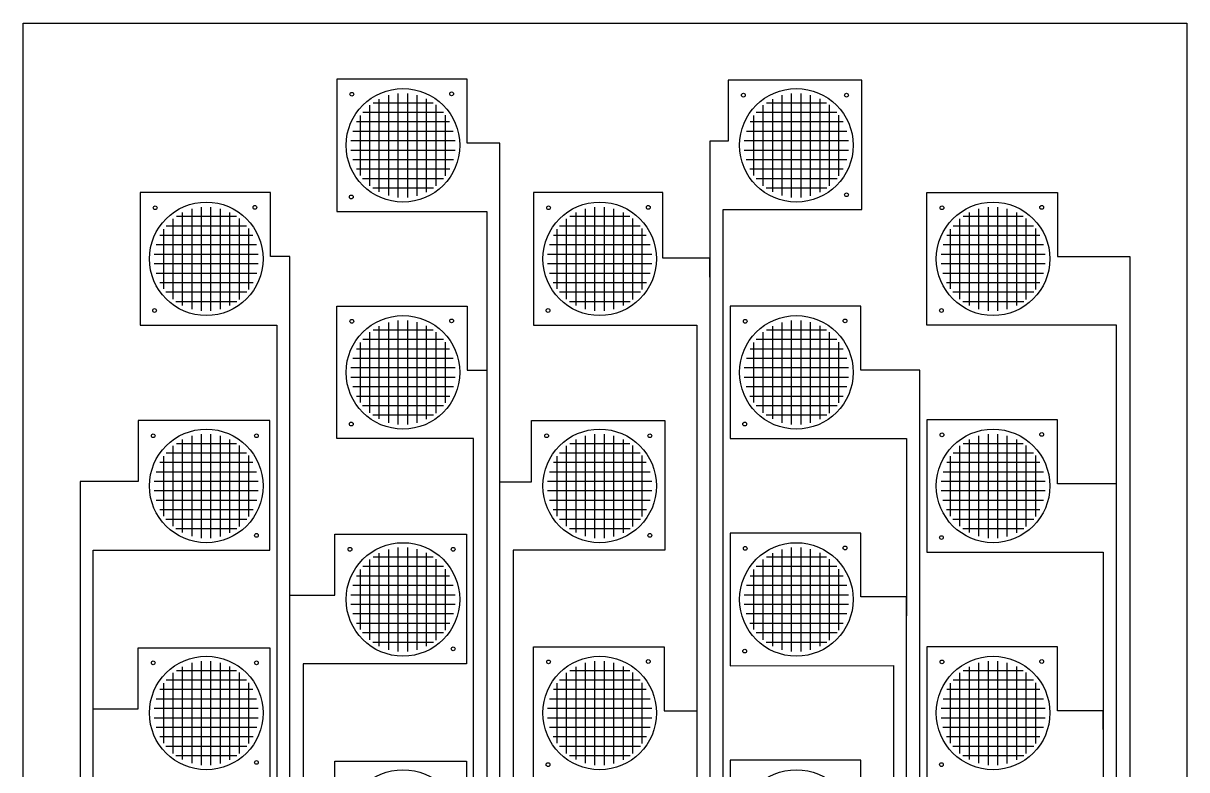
# Model space of a CAD drawing. Header units: inches. Extents: x 30.9 to 70.9, y 33.3 to 103.3.
# Drawn here: x 59.1 to 65.24, y 85.4 to 89.35 of the extents above; entities that cross this region are included whole.
import ezdxf

# ---------------------------------------------------------------- set-up
doc = ezdxf.new("R2010")
doc.units = ezdxf.units.IN
doc.header["$MEASUREMENT"] = 0
for name, color, linetype in [('Foil', 5, 'Continuous'), ('Hole', 1, 'Continuous'), ('Outline', 93, 'Continuous'), ('Raster', 2, 'Continuous')]:
    doc.layers.add(name, color=color, linetype=linetype)

msp = doc.modelspace()

# ---------------------------------------------------------------- linework, layer by layer
at = {"layer": 'Foil'}
for p, q in [((61.4439, 89.0509), (60.7539, 89.0509)), ((60.7539, 89.0509), (60.7539, 88.3506)), ((61.4439, 88.7126), (61.4439, 89.0509)), ((63.5274, 89.0459), (62.8224, 89.0459)), ((62.8224, 89.0459), (62.8224, 88.7229)), ((63.5274, 88.3609), (63.5274, 89.0459)), ((61.6164, 88.7126), (61.4439, 88.7126)), ((61.6164, 86.7019), (61.6164, 88.7126)), ((62.8224, 88.7229), (62.7256, 88.7229)), ((62.7256, 88.7229), (62.7256, 81.9309)), ((60.4047, 88.4509), (59.7147, 88.4509)), ((59.7147, 88.4509), (59.7147, 87.7508)), ((60.4047, 88.1128), (60.4047, 88.4509)), ((62.4768, 88.4509), (61.7931, 88.4509)), ((61.7931, 88.4509), (61.7931, 87.7506)), ((62.4768, 88.1049), (62.4768, 88.4509)), ((63.8716, 87.7506), (63.8716, 88.4509)), ((63.8716, 88.4509), (64.5616, 88.4509)), ((64.5616, 88.4509), (64.5616, 88.1126)), ((60.7539, 88.3506), (61.5464, 88.3506)), ((61.5464, 88.3506), (61.5464, 87.4128)), ((62.7956, 81.9309), (62.7956, 88.3609)), ((62.7956, 88.3609), (63.5274, 88.3609)), ((60.5071, 88.1128), (60.4047, 88.1128)), ((60.5071, 86.323), (60.5071, 88.1128)), ((62.7247, 88.1049), (62.4768, 88.1049)), ((62.7247, 88.0049), (62.7247, 88.1049)), ((64.5616, 88.1126), (64.9447, 88.1126)), ((64.9447, 88.1126), (64.9447, 81.5809)), ((60.7539, 87.1508), (60.7539, 87.8509)), ((60.7539, 87.8509), (61.4439, 87.8509)), ((61.4439, 87.8509), (61.4439, 87.5128)), ((63.5224, 87.8509), (62.8324, 87.8509)), ((62.8324, 87.8509), (62.8324, 87.1506)), ((63.5224, 87.5126), (63.5224, 87.8509)), ((59.7147, 87.7508), (60.4371, 87.7508)), ((60.4371, 87.7508), (60.4371, 82.346)), ((61.7931, 87.7506), (62.6556, 87.7506)), ((62.6556, 87.7506), (62.6556, 85.6126)), ((64.8739, 87.7506), (63.8716, 87.7506)), ((64.8739, 86.8126), (64.8739, 87.7506)), ((61.4439, 87.5128), (61.5464, 87.5128)), ((61.5464, 87.5128), (61.5464, 81.9309)), ((63.8347, 87.5126), (63.5224, 87.5126)), ((63.8347, 82.3459), (63.8347, 87.5126)), ((60.4007, 87.2464), (59.7047, 87.2459)), ((59.7047, 87.2459), (59.7047, 86.9234)), ((60.4007, 86.5614), (60.4007, 87.2464)), ((61.7831, 86.9229), (61.7831, 87.2459)), ((61.7831, 87.2459), (62.4881, 87.2459)), ((62.4881, 87.2459), (62.4881, 86.5609)), ((64.5616, 87.2509), (63.8716, 87.2509)), ((63.8716, 87.2509), (63.8716, 86.5506)), ((64.5616, 86.9126), (64.5616, 87.2509)), ((61.4764, 87.1508), (60.7539, 87.1508)), ((61.4764, 81.9309), (61.4764, 87.1508)), ((62.8324, 87.1506), (63.7647, 87.1506)), ((63.7647, 87.1506), (63.7646, 86.2136)), ((59.7047, 86.9234), (59.3979, 86.9234)), ((59.3979, 86.9234), (59.3979, 81.4097)), ((61.6164, 81.9309), (61.6164, 86.9229)), ((61.6164, 86.9229), (61.7831, 86.9229)), ((64.8739, 86.9126), (64.5616, 86.9126)), ((64.8739, 81.7085), (64.8739, 86.9126)), ((61.6164, 86.6019), (61.6164, 86.7019)), ((61.6164, 86.6979), (61.6164, 86.7019)), ((60.7439, 86.6459), (61.4395, 86.646)), ((60.7439, 86.323), (60.7439, 86.6459)), ((61.4395, 86.646), (61.4395, 85.961)), ((63.5224, 86.6509), (62.8324, 86.6509)), ((62.8324, 86.6509), (62.8324, 85.9506)), ((63.5224, 86.3139), (63.5224, 86.6509)), ((59.4679, 81.5063), (59.4679, 86.5614)), ((59.4679, 86.5614), (60.4007, 86.5614)), ((62.4881, 86.5609), (61.6864, 86.5609)), ((61.6864, 86.5609), (61.6864, 81.9309)), ((63.8716, 86.5506), (64.8039, 86.5506)), ((64.8039, 86.5506), (64.8039, 81.7837)), ((60.5071, 81.9309), (60.5071, 86.323)), ((60.5071, 86.323), (60.7439, 86.323)), ((60.5071, 86.223), (60.5071, 86.323)), ((63.7646, 86.3139), (63.5224, 86.3139)), ((63.7647, 81.9076), (63.7646, 86.3139)), ((59.7047, 85.7229), (59.7047, 86.0459)), ((59.7047, 86.0459), (60.4003, 86.0459)), ((60.4003, 86.0459), (60.4003, 85.3609)), ((61.7931, 85.3506), (61.7931, 86.0509)), ((61.7931, 86.0509), (62.4831, 86.0509)), ((62.4831, 86.0509), (62.4831, 85.7126)), ((64.5616, 86.0509), (63.8716, 86.0509)), ((63.8716, 86.0509), (63.8716, 85.3508)), ((64.5616, 85.7128), (64.5616, 86.0509)), ((61.4395, 85.961), (60.5771, 85.961)), ((60.5771, 85.961), (60.5771, 81.9309)), ((62.8324, 85.9506), (63.6947, 85.9519)), ((63.6947, 85.9519), (63.6947, 81.9037)), ((59.4679, 85.6229), (59.4679, 85.7229)), ((59.4679, 85.7229), (59.7047, 85.7229)), ((62.4831, 85.7126), (62.6556, 85.7126)), ((62.6556, 85.7126), (62.6556, 81.9309)), ((64.8039, 85.7128), (64.5616, 85.7128)), ((64.8039, 85.6128), (64.8039, 85.7128)), ((60.7439, 85.1229), (60.7439, 85.4459)), ((60.7439, 85.4459), (61.4396, 85.4459)), ((61.4396, 85.4459), (61.4396, 84.7609)), ((63.5224, 85.4509), (62.8324, 85.4509)), ((62.8324, 85.4509), (62.8324, 84.7506)), ((63.5224, 85.1126), (63.5224, 85.4509))]:
    msp.add_line(p, q, dxfattribs=at)
for centre in [(60.8339, 88.9709), (61.3609, 88.973), (62.9024, 88.9659), (63.4474, 88.9659), (60.831, 88.428), (63.4474, 88.4397), (59.7946, 88.3709), (60.3217, 88.373), (61.8731, 88.3709), (62.4001, 88.373), (63.9516, 88.3709), (64.4786, 88.373), (59.7917, 87.828), (61.8702, 87.828), (63.9486, 87.828), (60.8339, 87.7709), (61.3609, 87.773), (62.9123, 87.7709), (63.4394, 87.773), (60.831, 87.228), (62.9094, 87.228), (59.7847, 87.1659), (60.3297, 87.1659), (61.8631, 87.1659), (62.4081, 87.1659), (63.9516, 87.1709), (64.4786, 87.173), (60.3297, 86.6397), (62.4081, 86.6397), (63.9486, 86.628), (60.8239, 86.5659), (61.3689, 86.5659), (62.9123, 86.5709), (63.4394, 86.573), (61.3689, 86.0397), (62.9094, 86.028), (59.7847, 85.9659), (60.3297, 85.9659), (61.8731, 85.9709), (62.4001, 85.973), (63.9516, 85.9709), (64.4786, 85.973), (60.3297, 85.4397), (61.8702, 85.428), (63.9486, 85.428)]:
    msp.add_circle(centre, 0.00995, dxfattribs=at)
at = {"layer": 'Hole'}
for centre in [(61.1039, 88.7009), (63.1824, 88.7009), (60.0647, 88.1009), (62.1432, 88.1009), (64.2217, 88.1009), (61.1039, 87.5009), (63.1824, 87.5009), (60.0647, 86.9009), (62.1432, 86.9009), (64.2217, 86.9009), (61.1039, 86.3009), (63.1824, 86.3009), (60.0647, 85.7009), (62.1432, 85.7009), (64.2217, 85.7009), (61.1039, 85.1009), (63.1824, 85.1009)]:
    msp.add_circle(centre, 0.3, dxfattribs=at)
at = {"layer": 'Outline'}
for p, q in [((59.0979, 86.9234), (59.0979, 89.3459)), ((59.0979, 89.3459), (65.2447, 89.3459)), ((65.2447, 89.3459), (65.2447, 81.5809)), ((59.0979, 81.4097), (59.0979, 86.9234))]:
    msp.add_line(p, q, dxfattribs=at)
at = {"layer": 'Raster'}
for p, q in [((60.9789, 88.7001), (60.9789, 88.9456)), ((61.0289, 88.7001), (61.0289, 88.9653)), ((61.0789, 88.7001), (61.0789, 88.9747)), ((61.1289, 88.7001), (61.1289, 88.9749)), ((61.1789, 88.7001), (61.1789, 88.9658)), ((61.2289, 88.7001), (61.2289, 88.9464)), ((63.0574, 88.7001), (63.0574, 88.9456)), ((63.1074, 88.7001), (63.1074, 88.9653)), ((63.1574, 88.7001), (63.1574, 88.9747)), ((63.2074, 88.7001), (63.2074, 88.9749)), ((63.2574, 88.7001), (63.2574, 88.9658)), ((63.3074, 88.7001), (63.3074, 88.9464)), ((60.9289, 88.7001), (60.9289, 88.9126)), ((60.9464, 88.9259), (61.1048, 88.9259)), ((61.1048, 88.9259), (61.2632, 88.9259)), ((61.2789, 88.7001), (61.2789, 88.914)), ((63.0074, 88.7001), (63.0074, 88.9126)), ((63.0249, 88.9259), (63.1833, 88.9259)), ((63.1833, 88.9259), (63.3417, 88.9259)), ((63.3574, 88.7001), (63.3574, 88.914)), ((60.8593, 88.8259), (61.1048, 88.8259)), ((60.8789, 88.7001), (60.8789, 88.8585)), ((60.8922, 88.8759), (61.1048, 88.8759)), ((61.1048, 88.8759), (61.3173, 88.8759)), ((61.1048, 88.8259), (61.3502, 88.8259)), ((61.3289, 88.7001), (61.3289, 88.8609)), ((62.9378, 88.8259), (63.1833, 88.8259)), ((62.9574, 88.7001), (62.9574, 88.8585)), ((62.9707, 88.8759), (63.1833, 88.8759)), ((63.1833, 88.8759), (63.3958, 88.8759)), ((63.1833, 88.8259), (63.4287, 88.8259)), ((63.4074, 88.7001), (63.4074, 88.8609)), ((60.8396, 88.7759), (61.1048, 88.7759)), ((61.1048, 88.7759), (61.37, 88.7759)), ((62.9181, 88.7759), (63.1833, 88.7759)), ((63.1833, 88.7759), (63.4485, 88.7759)), ((60.8289, 88.7259), (61.1048, 88.7259)), ((60.8789, 88.5417), (60.8789, 88.7001)), ((60.9289, 88.4875), (60.9289, 88.7001)), ((60.9789, 88.4546), (60.9789, 88.7001)), ((61.0289, 88.4349), (61.0289, 88.7001)), ((61.0789, 88.4254), (61.0789, 88.7001)), ((61.1048, 88.7259), (61.3789, 88.7259)), ((61.1289, 88.4253), (61.1289, 88.7001)), ((61.1789, 88.4344), (61.1789, 88.7001)), ((61.2289, 88.4537), (61.2289, 88.7001)), ((61.2789, 88.4861), (61.2789, 88.7001)), ((61.3289, 88.5393), (61.3289, 88.7001)), ((62.9074, 88.7259), (63.1833, 88.7259)), ((62.9574, 88.5417), (62.9574, 88.7001)), ((63.0074, 88.4875), (63.0074, 88.7001)), ((63.0574, 88.4546), (63.0574, 88.7001)), ((63.1074, 88.4349), (63.1074, 88.7001)), ((63.1574, 88.4254), (63.1574, 88.7001)), ((63.1833, 88.7259), (63.4574, 88.7259)), ((63.2074, 88.4253), (63.2074, 88.7001)), ((63.2574, 88.4344), (63.2574, 88.7001)), ((63.3074, 88.4537), (63.3074, 88.7001)), ((63.3574, 88.4861), (63.3574, 88.7001)), ((63.4074, 88.5393), (63.4074, 88.7001)), ((60.8289, 88.6759), (61.1048, 88.6759)), ((61.1048, 88.6759), (61.3789, 88.6759)), ((62.9074, 88.6759), (63.1833, 88.6759)), ((63.1833, 88.6759), (63.4574, 88.6759)), ((60.8391, 88.6259), (61.1048, 88.6259)), ((60.8584, 88.5759), (61.1048, 88.5759)), ((61.1048, 88.6259), (61.3705, 88.6259)), ((61.1048, 88.5759), (61.3511, 88.5759)), ((62.9176, 88.6259), (63.1833, 88.6259)), ((62.9369, 88.5759), (63.1833, 88.5759)), ((63.1833, 88.6259), (63.449, 88.6259)), ((63.1833, 88.5759), (63.4296, 88.5759)), ((60.8908, 88.5259), (61.1048, 88.5259)), ((61.1048, 88.5259), (61.3187, 88.5259)), ((62.9693, 88.5259), (63.1833, 88.5259)), ((63.1833, 88.5259), (63.3972, 88.5259)), ((60.944, 88.4759), (61.1048, 88.4759)), ((61.1048, 88.4759), (61.2656, 88.4759)), ((63.0225, 88.4759), (63.1833, 88.4759)), ((63.1833, 88.4759), (63.3441, 88.4759)), ((59.9397, 88.1001), (59.9397, 88.3456)), ((59.9897, 88.1001), (59.9897, 88.3653)), ((60.0397, 88.1001), (60.0397, 88.3747)), ((60.0897, 88.1001), (60.0897, 88.3749)), ((60.1397, 88.1001), (60.1397, 88.3658)), ((60.1897, 88.1001), (60.1897, 88.3464)), ((62.0182, 88.1001), (62.0182, 88.3456)), ((62.0682, 88.1001), (62.0682, 88.3653)), ((62.1182, 88.1001), (62.1182, 88.3747)), ((62.1682, 88.1001), (62.1682, 88.3749)), ((62.2182, 88.1001), (62.2182, 88.3658)), ((62.2682, 88.1001), (62.2682, 88.3464)), ((64.0967, 88.1001), (64.0967, 88.3456)), ((64.1467, 88.1001), (64.1467, 88.3653)), ((64.1967, 88.1001), (64.1967, 88.3747)), ((64.2467, 88.1001), (64.2467, 88.3749)), ((64.2967, 88.1001), (64.2967, 88.3658)), ((64.3467, 88.1001), (64.3467, 88.3464)), ((59.853, 88.2759), (60.0655, 88.2759)), ((59.8897, 88.1001), (59.8897, 88.3126)), ((59.9072, 88.3259), (60.0655, 88.3259)), ((60.0655, 88.3259), (60.2239, 88.3259)), ((60.0655, 88.2759), (60.2781, 88.2759)), ((60.2397, 88.1001), (60.2397, 88.314)), ((61.9315, 88.2759), (62.144, 88.2759)), ((61.9682, 88.1001), (61.9682, 88.3126)), ((61.9857, 88.3259), (62.144, 88.3259)), ((62.144, 88.3259), (62.3024, 88.3259)), ((62.144, 88.2759), (62.3566, 88.2759)), ((62.3182, 88.1001), (62.3182, 88.314)), ((64.01, 88.2759), (64.2225, 88.2759)), ((64.0467, 88.1001), (64.0467, 88.3126)), ((64.0642, 88.3259), (64.2225, 88.3259)), ((64.2225, 88.3259), (64.3809, 88.3259)), ((64.2225, 88.2759), (64.4351, 88.2759)), ((64.3967, 88.1001), (64.3967, 88.314)), ((59.8201, 88.2259), (60.0655, 88.2259)), ((59.8397, 88.1001), (59.8397, 88.2585)), ((60.0655, 88.2259), (60.311, 88.2259)), ((60.2897, 88.1001), (60.2897, 88.2609)), ((61.8986, 88.2259), (62.144, 88.2259)), ((61.9182, 88.1001), (61.9182, 88.2585)), ((62.144, 88.2259), (62.3895, 88.2259)), ((62.3682, 88.1001), (62.3682, 88.2609)), ((63.9771, 88.2259), (64.2225, 88.2259)), ((63.9967, 88.1001), (63.9967, 88.2585)), ((64.2225, 88.2259), (64.468, 88.2259)), ((64.4467, 88.1001), (64.4467, 88.2609)), ((59.8003, 88.1759), (60.0655, 88.1759)), ((60.0655, 88.1759), (60.3308, 88.1759)), ((61.8788, 88.1759), (62.144, 88.1759)), ((62.144, 88.1759), (62.4093, 88.1759)), ((63.9573, 88.1759), (64.2225, 88.1759)), ((64.2225, 88.1759), (64.4878, 88.1759)), ((59.7897, 88.1259), (60.0655, 88.1259)), ((59.8397, 87.9417), (59.8397, 88.1001)), ((59.8897, 87.8875), (59.8897, 88.1001)), ((59.9397, 87.8546), (59.9397, 88.1001)), ((59.9897, 87.8349), (59.9897, 88.1001)), ((60.0397, 87.8254), (60.0397, 88.1001)), ((60.0655, 88.1259), (60.3397, 88.1259)), ((60.0897, 87.8253), (60.0897, 88.1001)), ((60.1397, 87.8344), (60.1397, 88.1001)), ((60.1897, 87.8537), (60.1897, 88.1001)), ((60.2397, 87.8861), (60.2397, 88.1001)), ((60.2897, 87.9393), (60.2897, 88.1001)), ((61.8682, 88.1259), (62.144, 88.1259)), ((61.9182, 87.9417), (61.9182, 88.1001)), ((61.9682, 87.8875), (61.9682, 88.1001)), ((62.0182, 87.8546), (62.0182, 88.1001)), ((62.0682, 87.8349), (62.0682, 88.1001)), ((62.1182, 87.8254), (62.1182, 88.1001)), ((62.144, 88.1259), (62.4182, 88.1259)), ((62.1682, 87.8253), (62.1682, 88.1001)), ((62.2182, 87.8344), (62.2182, 88.1001)), ((62.2682, 87.8537), (62.2682, 88.1001)), ((62.3182, 87.8861), (62.3182, 88.1001)), ((62.3682, 87.9393), (62.3682, 88.1001)), ((63.9467, 88.1259), (64.2225, 88.1259)), ((63.9967, 87.9417), (63.9967, 88.1001)), ((64.0467, 87.8875), (64.0467, 88.1001)), ((64.0967, 87.8546), (64.0967, 88.1001)), ((64.1467, 87.8349), (64.1467, 88.1001)), ((64.1967, 87.8254), (64.1967, 88.1001)), ((64.2225, 88.1259), (64.4967, 88.1259)), ((64.2467, 87.8253), (64.2467, 88.1001)), ((64.2967, 87.8344), (64.2967, 88.1001)), ((64.3467, 87.8537), (64.3467, 88.1001)), ((64.3967, 87.8861), (64.3967, 88.1001)), ((64.4467, 87.9393), (64.4467, 88.1001)), ((59.7897, 88.0759), (60.0655, 88.0759)), ((59.7998, 88.0259), (60.0655, 88.0259)), ((60.0655, 88.0759), (60.3397, 88.0759)), ((60.0655, 88.0259), (60.3312, 88.0259)), ((61.8682, 88.0759), (62.144, 88.0759)), ((61.8783, 88.0259), (62.144, 88.0259)), ((62.144, 88.0759), (62.4182, 88.0759)), ((62.144, 88.0259), (62.4097, 88.0259)), ((63.9467, 88.0759), (64.2225, 88.0759)), ((63.9568, 88.0259), (64.2225, 88.0259)), ((64.2225, 88.0759), (64.4967, 88.0759)), ((64.2225, 88.0259), (64.4882, 88.0259)), ((59.8192, 87.9759), (60.0655, 87.9759)), ((60.0655, 87.9759), (60.3119, 87.9759)), ((61.8977, 87.9759), (62.144, 87.9759)), ((62.144, 87.9759), (62.3904, 87.9759)), ((63.9762, 87.9759), (64.2225, 87.9759)), ((64.2225, 87.9759), (64.4689, 87.9759)), ((59.8516, 87.9259), (60.0655, 87.9259)), ((60.0655, 87.9259), (60.2795, 87.9259)), ((61.9301, 87.9259), (62.144, 87.9259)), ((62.144, 87.9259), (62.358, 87.9259)), ((64.0086, 87.9259), (64.2225, 87.9259)), ((64.2225, 87.9259), (64.4365, 87.9259)), ((59.9047, 87.8759), (60.0655, 87.8759)), ((60.0655, 87.8759), (60.2263, 87.8759)), ((61.9832, 87.8759), (62.144, 87.8759)), ((62.144, 87.8759), (62.3048, 87.8759)), ((64.0617, 87.8759), (64.2225, 87.8759)), ((64.2225, 87.8759), (64.3833, 87.8759)), ((60.9464, 87.7259), (61.1048, 87.7259)), ((60.9789, 87.5001), (60.9789, 87.7456)), ((61.0289, 87.5001), (61.0289, 87.7653)), ((61.0789, 87.5001), (61.0789, 87.7747)), ((61.1048, 87.7259), (61.2632, 87.7259)), ((61.1289, 87.5001), (61.1289, 87.7749)), ((61.1789, 87.5001), (61.1789, 87.7658)), ((61.2289, 87.5001), (61.2289, 87.7464)), ((63.0249, 87.7259), (63.1833, 87.7259)), ((63.0574, 87.5001), (63.0574, 87.7456)), ((63.1074, 87.5001), (63.1074, 87.7653)), ((63.1574, 87.5001), (63.1574, 87.7747)), ((63.1833, 87.7259), (63.3417, 87.7259)), ((63.2074, 87.5001), (63.2074, 87.7749)), ((63.2574, 87.5001), (63.2574, 87.7658)), ((63.3074, 87.5001), (63.3074, 87.7464)), ((60.8789, 87.5001), (60.8789, 87.6585)), ((60.8922, 87.6759), (61.1048, 87.6759)), ((60.9289, 87.5001), (60.9289, 87.7126)), ((61.1048, 87.6759), (61.3173, 87.6759)), ((61.2789, 87.5001), (61.2789, 87.714)), ((61.3289, 87.5001), (61.3289, 87.6609)), ((62.9574, 87.5001), (62.9574, 87.6585)), ((62.9707, 87.6759), (63.1833, 87.6759)), ((63.0074, 87.5001), (63.0074, 87.7126)), ((63.1833, 87.6759), (63.3958, 87.6759)), ((63.3574, 87.5001), (63.3574, 87.714)), ((63.4074, 87.5001), (63.4074, 87.6609)), ((60.8593, 87.6259), (61.1048, 87.6259)), ((61.1048, 87.6259), (61.3502, 87.6259)), ((62.9378, 87.6259), (63.1833, 87.6259)), ((63.1833, 87.6259), (63.4287, 87.6259)), ((60.8396, 87.5759), (61.1048, 87.5759)), ((61.1048, 87.5759), (61.37, 87.5759)), ((62.9181, 87.5759), (63.1833, 87.5759)), ((63.1833, 87.5759), (63.4485, 87.5759)), ((60.8289, 87.5259), (61.1048, 87.5259)), ((60.8289, 87.4759), (61.1048, 87.4759)), ((60.8789, 87.3417), (60.8789, 87.5001)), ((60.9289, 87.2875), (60.9289, 87.5001)), ((60.9789, 87.2546), (60.9789, 87.5001)), ((61.0289, 87.2349), (61.0289, 87.5001)), ((61.0789, 87.2254), (61.0789, 87.5001)), ((61.1048, 87.5259), (61.3789, 87.5259)), ((61.1048, 87.4759), (61.3789, 87.4759)), ((61.1289, 87.2253), (61.1289, 87.5001)), ((61.1789, 87.2344), (61.1789, 87.5001)), ((61.2289, 87.2537), (61.2289, 87.5001)), ((61.2789, 87.2861), (61.2789, 87.5001)), ((61.3289, 87.3393), (61.3289, 87.5001)), ((62.9074, 87.5259), (63.1833, 87.5259)), ((62.9074, 87.4759), (63.1833, 87.4759)), ((62.9574, 87.3417), (62.9574, 87.5001)), ((63.0074, 87.2875), (63.0074, 87.5001)), ((63.0574, 87.2546), (63.0574, 87.5001)), ((63.1074, 87.2349), (63.1074, 87.5001)), ((63.1574, 87.2254), (63.1574, 87.5001)), ((63.1833, 87.5259), (63.4574, 87.5259)), ((63.1833, 87.4759), (63.4574, 87.4759)), ((63.2074, 87.2253), (63.2074, 87.5001)), ((63.2574, 87.2344), (63.2574, 87.5001)), ((63.3074, 87.2537), (63.3074, 87.5001)), ((63.3574, 87.2861), (63.3574, 87.5001)), ((63.4074, 87.3393), (63.4074, 87.5001)), ((60.8391, 87.4259), (61.1048, 87.4259)), ((61.1048, 87.4259), (61.3705, 87.4259)), ((62.9176, 87.4259), (63.1833, 87.4259)), ((63.1833, 87.4259), (63.449, 87.4259)), ((60.8584, 87.3759), (61.1048, 87.3759)), ((61.1048, 87.3759), (61.3511, 87.3759)), ((62.9369, 87.3759), (63.1833, 87.3759)), ((63.1833, 87.3759), (63.4296, 87.3759)), ((60.8908, 87.3259), (61.1048, 87.3259)), ((61.1048, 87.3259), (61.3187, 87.3259)), ((62.9693, 87.3259), (63.1833, 87.3259)), ((63.1833, 87.3259), (63.3972, 87.3259)), ((60.944, 87.2759), (61.1048, 87.2759)), ((61.1048, 87.2759), (61.2656, 87.2759)), ((63.0225, 87.2759), (63.1833, 87.2759)), ((63.1833, 87.2759), (63.3441, 87.2759)), ((59.9897, 86.9001), (59.9897, 87.1653)), ((60.0397, 86.9001), (60.0397, 87.1747)), ((60.0897, 86.9001), (60.0897, 87.1749)), ((60.1397, 86.9001), (60.1397, 87.1658)), ((62.0682, 86.9001), (62.0682, 87.1653)), ((62.1182, 86.9001), (62.1182, 87.1747)), ((62.1682, 86.9001), (62.1682, 87.1749)), ((62.2182, 86.9001), (62.2182, 87.1658)), ((64.1467, 86.9001), (64.1467, 87.1653)), ((64.1967, 86.9001), (64.1967, 87.1747)), ((64.2467, 86.9001), (64.2467, 87.1749)), ((64.2967, 86.9001), (64.2967, 87.1658)), ((59.8897, 86.9001), (59.8897, 87.1126)), ((59.9072, 87.1259), (60.0655, 87.1259)), ((59.9397, 86.9001), (59.9397, 87.1456)), ((60.0655, 87.1259), (60.2239, 87.1259)), ((60.1897, 86.9001), (60.1897, 87.1464)), ((60.2397, 86.9001), (60.2397, 87.114)), ((61.9682, 86.9001), (61.9682, 87.1126)), ((61.9857, 87.1259), (62.144, 87.1259)), ((62.0182, 86.9001), (62.0182, 87.1456)), ((62.144, 87.1259), (62.3024, 87.1259)), ((62.2682, 86.9001), (62.2682, 87.1464)), ((62.3182, 86.9001), (62.3182, 87.114)), ((64.0467, 86.9001), (64.0467, 87.1126)), ((64.0642, 87.1259), (64.2225, 87.1259)), ((64.0967, 86.9001), (64.0967, 87.1456)), ((64.2225, 87.1259), (64.3809, 87.1259)), ((64.3467, 86.9001), (64.3467, 87.1464)), ((64.3967, 86.9001), (64.3967, 87.114)), ((59.8397, 86.9001), (59.8397, 87.0585)), ((59.853, 87.0759), (60.0655, 87.0759)), ((60.0655, 87.0759), (60.2781, 87.0759)), ((60.2897, 86.9001), (60.2897, 87.0609)), ((61.9182, 86.9001), (61.9182, 87.0585)), ((61.9315, 87.0759), (62.144, 87.0759)), ((62.144, 87.0759), (62.3566, 87.0759)), ((62.3682, 86.9001), (62.3682, 87.0609)), ((63.9967, 86.9001), (63.9967, 87.0585)), ((64.01, 87.0759), (64.2225, 87.0759)), ((64.2225, 87.0759), (64.4351, 87.0759)), ((64.4467, 86.9001), (64.4467, 87.0609)), ((59.8201, 87.0259), (60.0655, 87.0259)), ((60.0655, 87.0259), (60.311, 87.0259)), ((61.8986, 87.0259), (62.144, 87.0259)), ((62.144, 87.0259), (62.3895, 87.0259)), ((63.9771, 87.0259), (64.2225, 87.0259)), ((64.2225, 87.0259), (64.468, 87.0259)), ((59.7897, 86.9259), (60.0655, 86.9259)), ((59.8003, 86.9759), (60.0655, 86.9759)), ((60.0655, 86.9759), (60.3308, 86.9759)), ((60.0655, 86.9259), (60.3397, 86.9259)), ((61.8682, 86.9259), (62.144, 86.9259)), ((61.8788, 86.9759), (62.144, 86.9759)), ((62.144, 86.9759), (62.4093, 86.9759)), ((62.144, 86.9259), (62.4182, 86.9259)), ((63.9467, 86.9259), (64.2225, 86.9259)), ((63.9573, 86.9759), (64.2225, 86.9759)), ((64.2225, 86.9759), (64.4878, 86.9759)), ((64.2225, 86.9259), (64.4967, 86.9259)), ((59.7897, 86.8759), (60.0655, 86.8759)), ((59.8397, 86.7417), (59.8397, 86.9001)), ((59.8897, 86.6875), (59.8897, 86.9001)), ((59.9397, 86.6546), (59.9397, 86.9001)), ((59.9897, 86.6349), (59.9897, 86.9001)), ((60.0397, 86.6254), (60.0397, 86.9001)), ((60.0655, 86.8759), (60.3397, 86.8759)), ((60.0897, 86.6253), (60.0897, 86.9001)), ((60.1397, 86.6344), (60.1397, 86.9001)), ((60.1897, 86.6537), (60.1897, 86.9001)), ((60.2397, 86.6861), (60.2397, 86.9001)), ((60.2897, 86.7393), (60.2897, 86.9001)), ((61.8682, 86.8759), (62.144, 86.8759)), ((61.9182, 86.7417), (61.9182, 86.9001)), ((61.9682, 86.6875), (61.9682, 86.9001)), ((62.0182, 86.6546), (62.0182, 86.9001)), ((62.0682, 86.6349), (62.0682, 86.9001)), ((62.1182, 86.6254), (62.1182, 86.9001)), ((62.144, 86.8759), (62.4182, 86.8759)), ((62.1682, 86.6253), (62.1682, 86.9001)), ((62.2182, 86.6344), (62.2182, 86.9001)), ((62.2682, 86.6537), (62.2682, 86.9001)), ((62.3182, 86.6861), (62.3182, 86.9001)), ((62.3682, 86.7393), (62.3682, 86.9001)), ((63.9467, 86.8759), (64.2225, 86.8759)), ((63.9967, 86.7417), (63.9967, 86.9001)), ((64.0467, 86.6875), (64.0467, 86.9001)), ((64.0967, 86.6546), (64.0967, 86.9001)), ((64.1467, 86.6349), (64.1467, 86.9001)), ((64.1967, 86.6254), (64.1967, 86.9001)), ((64.2225, 86.8759), (64.4967, 86.8759)), ((64.2467, 86.6253), (64.2467, 86.9001)), ((64.2967, 86.6344), (64.2967, 86.9001)), ((64.3467, 86.6537), (64.3467, 86.9001)), ((64.3967, 86.6861), (64.3967, 86.9001)), ((64.4467, 86.7393), (64.4467, 86.9001)), ((59.7998, 86.8259), (60.0655, 86.8259)), ((60.0655, 86.8259), (60.3312, 86.8259)), ((61.8783, 86.8259), (62.144, 86.8259)), ((62.144, 86.8259), (62.4097, 86.8259)), ((63.9568, 86.8259), (64.2225, 86.8259)), ((64.2225, 86.8259), (64.4882, 86.8259)), ((59.8192, 86.7759), (60.0655, 86.7759)), ((60.0655, 86.7759), (60.3119, 86.7759)), ((61.8977, 86.7759), (62.144, 86.7759)), ((62.144, 86.7759), (62.3904, 86.7759)), ((63.9762, 86.7759), (64.2225, 86.7759)), ((64.2225, 86.7759), (64.4689, 86.7759)), ((59.8516, 86.7259), (60.0655, 86.7259)), ((59.9047, 86.6759), (60.0655, 86.6759)), ((60.0655, 86.7259), (60.2795, 86.7259)), ((60.0655, 86.6759), (60.2263, 86.6759)), ((61.9301, 86.7259), (62.144, 86.7259)), ((61.9832, 86.6759), (62.144, 86.6759)), ((62.144, 86.7259), (62.358, 86.7259)), ((62.144, 86.6759), (62.3048, 86.6759)), ((64.0086, 86.7259), (64.2225, 86.7259)), ((64.0617, 86.6759), (64.2225, 86.6759)), ((64.2225, 86.7259), (64.4365, 86.7259)), ((64.2225, 86.6759), (64.3833, 86.6759)), ((61.0289, 86.3001), (61.0289, 86.5653)), ((61.0789, 86.3001), (61.0789, 86.5747)), ((61.1289, 86.3001), (61.1289, 86.5749)), ((61.1789, 86.3001), (61.1789, 86.5658)), ((63.1074, 86.3001), (63.1074, 86.5653)), ((63.1574, 86.3001), (63.1574, 86.5747)), ((63.2074, 86.3001), (63.2074, 86.5749)), ((63.2574, 86.3001), (63.2574, 86.5658)), ((60.9289, 86.3001), (60.9289, 86.5126)), ((60.9464, 86.5259), (61.1048, 86.5259)), ((60.9789, 86.3001), (60.9789, 86.5456)), ((61.1048, 86.5259), (61.2632, 86.5259)), ((61.2289, 86.3001), (61.2289, 86.5464)), ((61.2789, 86.3001), (61.2789, 86.514)), ((63.0074, 86.3001), (63.0074, 86.5126)), ((63.0249, 86.5259), (63.1833, 86.5259)), ((63.0574, 86.3001), (63.0574, 86.5456)), ((63.1833, 86.5259), (63.3417, 86.5259)), ((63.3074, 86.3001), (63.3074, 86.5464)), ((63.3574, 86.3001), (63.3574, 86.514)), ((60.8593, 86.4259), (61.1048, 86.4259)), ((60.8789, 86.3001), (60.8789, 86.4585)), ((60.8922, 86.4759), (61.1048, 86.4759)), ((61.1048, 86.4759), (61.3173, 86.4759)), ((61.1048, 86.4259), (61.3502, 86.4259)), ((61.3289, 86.3001), (61.3289, 86.4609)), ((62.9378, 86.4259), (63.1833, 86.4259)), ((62.9574, 86.3001), (62.9574, 86.4585)), ((62.9707, 86.4759), (63.1833, 86.4759)), ((63.1833, 86.4759), (63.3958, 86.4759)), ((63.1833, 86.4259), (63.4287, 86.4259)), ((63.4074, 86.3001), (63.4074, 86.4609)), ((60.8396, 86.3759), (61.1048, 86.3759)), ((61.1048, 86.3759), (61.37, 86.3759)), ((62.9181, 86.3759), (63.1833, 86.3759)), ((63.1833, 86.3759), (63.4485, 86.3759)), ((60.8289, 86.3259), (61.1048, 86.3259)), ((61.1048, 86.3259), (61.3789, 86.3259)), ((62.9074, 86.3259), (63.1833, 86.3259)), ((63.1833, 86.3259), (63.4574, 86.3259)), ((60.8289, 86.2759), (61.1048, 86.2759)), ((60.8789, 86.1417), (60.8789, 86.3001)), ((60.9289, 86.0875), (60.9289, 86.3001)), ((60.9789, 86.0546), (60.9789, 86.3001)), ((61.0289, 86.0349), (61.0289, 86.3001)), ((61.0789, 86.0254), (61.0789, 86.3001)), ((61.1048, 86.2759), (61.3789, 86.2759)), ((61.1289, 86.0253), (61.1289, 86.3001)), ((61.1789, 86.0344), (61.1789, 86.3001)), ((61.2289, 86.0537), (61.2289, 86.3001)), ((61.2789, 86.0861), (61.2789, 86.3001)), ((61.3289, 86.1393), (61.3289, 86.3001)), ((62.9074, 86.2759), (63.1833, 86.2759)), ((62.9574, 86.1417), (62.9574, 86.3001)), ((63.0074, 86.0875), (63.0074, 86.3001)), ((63.0574, 86.0546), (63.0574, 86.3001)), ((63.1074, 86.0349), (63.1074, 86.3001)), ((63.1574, 86.0254), (63.1574, 86.3001)), ((63.1833, 86.2759), (63.4574, 86.2759)), ((63.2074, 86.0253), (63.2074, 86.3001)), ((63.2574, 86.0344), (63.2574, 86.3001)), ((63.3074, 86.0537), (63.3074, 86.3001)), ((63.3574, 86.0861), (63.3574, 86.3001)), ((63.4074, 86.1393), (63.4074, 86.3001)), ((60.8391, 86.2259), (61.1048, 86.2259)), ((61.1048, 86.2259), (61.3705, 86.2259)), ((62.9176, 86.2259), (63.1833, 86.2259)), ((63.1833, 86.2259), (63.449, 86.2259)), ((60.8584, 86.1759), (61.1048, 86.1759)), ((60.8908, 86.1259), (61.1048, 86.1259)), ((61.1048, 86.1759), (61.3511, 86.1759)), ((61.1048, 86.1259), (61.3187, 86.1259)), ((62.9369, 86.1759), (63.1833, 86.1759)), ((62.9693, 86.1259), (63.1833, 86.1259)), ((63.1833, 86.1759), (63.4296, 86.1759)), ((63.1833, 86.1259), (63.3972, 86.1259)), ((60.944, 86.0759), (61.1048, 86.0759)), ((61.1048, 86.0759), (61.2656, 86.0759)), ((63.0225, 86.0759), (63.1833, 86.0759)), ((63.1833, 86.0759), (63.3441, 86.0759)), ((59.9397, 85.7001), (59.9397, 85.9456)), ((59.9897, 85.7001), (59.9897, 85.9653)), ((60.0397, 85.7001), (60.0397, 85.9747)), ((60.0897, 85.7001), (60.0897, 85.9749)), ((60.1397, 85.7001), (60.1397, 85.9658)), ((60.1897, 85.7001), (60.1897, 85.9464)), ((62.0182, 85.7001), (62.0182, 85.9456)), ((62.0682, 85.7001), (62.0682, 85.9653)), ((62.1182, 85.7001), (62.1182, 85.9747)), ((62.1682, 85.7001), (62.1682, 85.9749)), ((62.2182, 85.7001), (62.2182, 85.9658)), ((62.2682, 85.7001), (62.2682, 85.9464)), ((64.0967, 85.7001), (64.0967, 85.9456)), ((64.1467, 85.7001), (64.1467, 85.9653)), ((64.1967, 85.7001), (64.1967, 85.9747)), ((64.2467, 85.7001), (64.2467, 85.9749)), ((64.2967, 85.7001), (64.2967, 85.9658)), ((64.3467, 85.7001), (64.3467, 85.9464)), ((59.853, 85.8759), (60.0655, 85.8759)), ((59.8897, 85.7001), (59.8897, 85.9126)), ((59.9072, 85.9259), (60.0655, 85.9259)), ((60.0655, 85.9259), (60.2239, 85.9259)), ((60.0655, 85.8759), (60.2781, 85.8759)), ((60.2397, 85.7001), (60.2397, 85.914)), ((61.9315, 85.8759), (62.144, 85.8759)), ((61.9682, 85.7001), (61.9682, 85.9126)), ((61.9857, 85.9259), (62.144, 85.9259)), ((62.144, 85.9259), (62.3024, 85.9259)), ((62.144, 85.8759), (62.3566, 85.8759)), ((62.3182, 85.7001), (62.3182, 85.914)), ((64.01, 85.8759), (64.2225, 85.8759)), ((64.0467, 85.7001), (64.0467, 85.9126)), ((64.0642, 85.9259), (64.2225, 85.9259)), ((64.2225, 85.9259), (64.3809, 85.9259)), ((64.2225, 85.8759), (64.4351, 85.8759)), ((64.3967, 85.7001), (64.3967, 85.914)), ((59.8201, 85.8259), (60.0655, 85.8259)), ((59.8397, 85.7001), (59.8397, 85.8585)), ((60.0655, 85.8259), (60.311, 85.8259)), ((60.2897, 85.7001), (60.2897, 85.8609)), ((61.8986, 85.8259), (62.144, 85.8259)), ((61.9182, 85.7001), (61.9182, 85.8585)), ((62.144, 85.8259), (62.3895, 85.8259)), ((62.3682, 85.7001), (62.3682, 85.8609)), ((63.9771, 85.8259), (64.2225, 85.8259)), ((63.9967, 85.7001), (63.9967, 85.8585)), ((64.2225, 85.8259), (64.468, 85.8259)), ((64.4467, 85.7001), (64.4467, 85.8609)), ((59.8003, 85.7759), (60.0655, 85.7759)), ((60.0655, 85.7759), (60.3308, 85.7759)), ((61.8788, 85.7759), (62.144, 85.7759)), ((62.144, 85.7759), (62.4093, 85.7759)), ((63.9573, 85.7759), (64.2225, 85.7759)), ((64.2225, 85.7759), (64.4878, 85.7759)), ((59.7897, 85.7259), (60.0655, 85.7259)), ((59.8397, 85.5417), (59.8397, 85.7001)), ((59.8897, 85.4875), (59.8897, 85.7001)), ((59.9397, 85.4546), (59.9397, 85.7001)), ((59.9897, 85.4349), (59.9897, 85.7001)), ((60.0397, 85.4254), (60.0397, 85.7001)), ((60.0655, 85.7259), (60.3397, 85.7259)), ((60.0897, 85.4253), (60.0897, 85.7001)), ((60.1397, 85.4344), (60.1397, 85.7001)), ((60.1897, 85.4537), (60.1897, 85.7001)), ((60.2397, 85.4861), (60.2397, 85.7001)), ((60.2897, 85.5393), (60.2897, 85.7001)), ((61.8682, 85.7259), (62.144, 85.7259)), ((61.9182, 85.5417), (61.9182, 85.7001)), ((61.9682, 85.4875), (61.9682, 85.7001)), ((62.0182, 85.4546), (62.0182, 85.7001)), ((62.0682, 85.4349), (62.0682, 85.7001)), ((62.1182, 85.4254), (62.1182, 85.7001)), ((62.144, 85.7259), (62.4182, 85.7259)), ((62.1682, 85.4253), (62.1682, 85.7001)), ((62.2182, 85.4344), (62.2182, 85.7001)), ((62.2682, 85.4537), (62.2682, 85.7001)), ((62.3182, 85.4861), (62.3182, 85.7001)), ((62.3682, 85.5393), (62.3682, 85.7001)), ((63.9467, 85.7259), (64.2225, 85.7259)), ((63.9967, 85.5417), (63.9967, 85.7001)), ((64.0467, 85.4875), (64.0467, 85.7001)), ((64.0967, 85.4546), (64.0967, 85.7001)), ((64.1467, 85.4349), (64.1467, 85.7001)), ((64.1967, 85.4254), (64.1967, 85.7001)), ((64.2225, 85.7259), (64.4967, 85.7259)), ((64.2467, 85.4253), (64.2467, 85.7001)), ((64.2967, 85.4344), (64.2967, 85.7001)), ((64.3467, 85.4537), (64.3467, 85.7001)), ((64.3967, 85.4861), (64.3967, 85.7001)), ((64.4467, 85.5393), (64.4467, 85.7001)), ((59.7897, 85.6759), (60.0655, 85.6759)), ((59.7998, 85.6259), (60.0655, 85.6259)), ((60.0655, 85.6759), (60.3397, 85.6759)), ((60.0655, 85.6259), (60.3312, 85.6259)), ((61.8682, 85.6759), (62.144, 85.6759)), ((61.8783, 85.6259), (62.144, 85.6259)), ((62.144, 85.6759), (62.4182, 85.6759)), ((62.144, 85.6259), (62.4097, 85.6259)), ((63.9467, 85.6759), (64.2225, 85.6759)), ((63.9568, 85.6259), (64.2225, 85.6259)), ((64.2225, 85.6759), (64.4967, 85.6759)), ((64.2225, 85.6259), (64.4882, 85.6259)), ((59.8192, 85.5759), (60.0655, 85.5759)), ((60.0655, 85.5759), (60.3119, 85.5759)), ((61.8977, 85.5759), (62.144, 85.5759)), ((62.144, 85.5759), (62.3904, 85.5759)), ((63.9762, 85.5759), (64.2225, 85.5759)), ((64.2225, 85.5759), (64.4689, 85.5759)), ((59.8516, 85.5259), (60.0655, 85.5259)), ((60.0655, 85.5259), (60.2795, 85.5259)), ((61.9301, 85.5259), (62.144, 85.5259)), ((62.144, 85.5259), (62.358, 85.5259)), ((64.0086, 85.5259), (64.2225, 85.5259)), ((64.2225, 85.5259), (64.4365, 85.5259)), ((59.9047, 85.4759), (60.0655, 85.4759)), ((60.0655, 85.4759), (60.2263, 85.4759)), ((61.9832, 85.4759), (62.144, 85.4759)), ((62.144, 85.4759), (62.3048, 85.4759)), ((64.0617, 85.4759), (64.2225, 85.4759)), ((64.2225, 85.4759), (64.3833, 85.4759))]:
    msp.add_line(p, q, dxfattribs=at)

doc.saveas('drawing.dxf')
